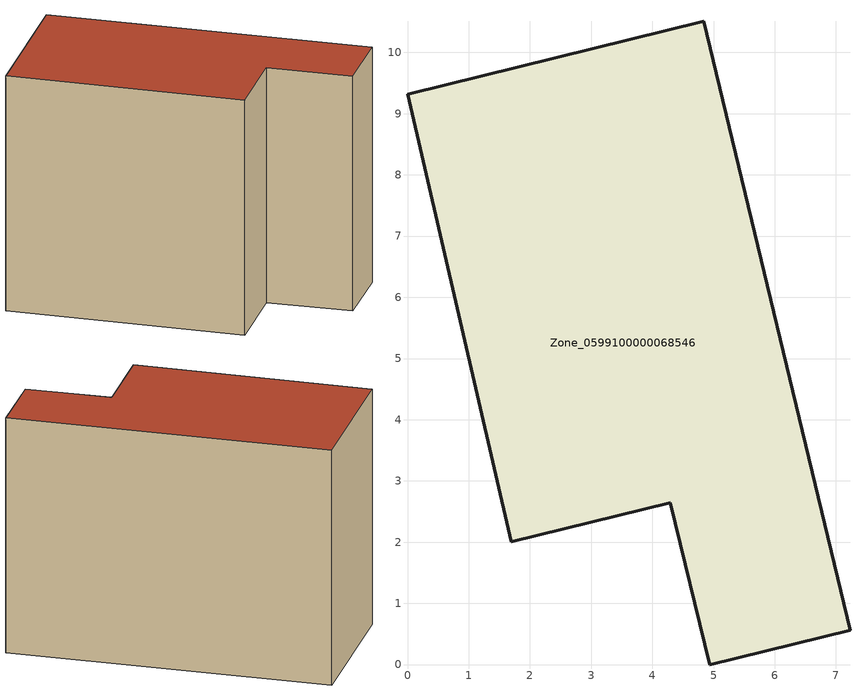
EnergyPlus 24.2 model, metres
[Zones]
Zone_0599100000068546
 floor ground (C_G): 0,9.32 4.84,10.51 7.23,0.56 4.94,0 4.29,2.64 1.7,2.01 z3.41
 wall outside (C_F): 4.84,10.51 0,9.32 1.7,2.01 4.29,2.64 4.94,0 7.23,0.56 4.84,10.51 z3.41:11.14
 roof outside (C_R): 7.23,0.56 4.84,10.51 0,9.32 1.7,2.01 4.29,2.64 4.94,0 z11.14
[BUILDING]
Pand.0599100000068546: North Axis=0; Terrain=City; Loads Convergence Tolerance Value=0.04; Temperature Convergence Tolerance Value=0.4; Solar Distribution=FullExterior; Maximum Number of Warmup Days=25; Minimum Number of Warmup Days=1
[Site:Location]
Rotterdam.The.Hague.AP_ZH_NLD Design_Conditions: Latitude=51.96; Longitude=4.45; Time Zone=1; Elevation=-4.5
[SITE:GROUNDTEMPERATURE:BUILDINGSURFACE]
18, 18, 18, 18, 18, 18, 18, 18, 18, 18, 18, 18
[MATERIAL] Thermal Absorptance=0.9; Solar Absorptance=0.7; Visible Absorptance=0.7
Name | Roughness | Thickness | Conductivity | Density | Specific Heat
G.TI.1946 | MediumSmooth | 0.15 | 1 | 540 | 1210
F.TI.1946 | Rough | 0.3 | 0.857143 | 1920 | 840
R.TI.1946 | MediumRough | 0.2 | 0.1 | 1500 | 1000
[CONSTRUCTION]
C_G: G.TI.1946
C_F: F.TI.1946
C_R: R.TI.1946
[ZONE]
Zone_0599100000068546: Type=1; Multiplier=1; Ceiling Height=Autocalculate; Volume=Autocalculate; Floor Area=autocalculate; Part of Total Floor Area=Yes
[ZONEINFILTRATION:DESIGNFLOWRATE]
Infil_Zone_0599100000068546: Zone or ZoneList or Space or SpaceList=Zone_0599100000068546; Schedule=AlwaysOn; Design Flow Rate Calculation Method=Flow/Area; Flow Rate per Floor Area=0.003; Constant Term Coefficient=1; Temperature Term Coefficient=0; Velocity Term Coefficient=0; Velocity Squared Term Coefficient=0
[HVACTEMPLATE:ZONE:IDEALLOADSAIRSYSTEM]
Zone_0599100000068546: Maximum Heating Supply Air Temperature=50; Minimum Cooling Supply Air Temperature=13; Maximum Heating Supply Air Humidity Ratio=0.0156; Minimum Cooling Supply Air Humidity Ratio=0.0077; Heating Limit=NoLimit; Cooling Limit=NoLimit; Dehumidification Control Type=ConstantSensibleHeatRatio; Cooling Sensible Heat Ratio=0.7; Dehumidification Setpoint=60; Humidification Control Type=None; Humidification Setpoint=30; Outdoor Air Method=None; Outdoor Air Flow Rate per Person=0.00944; Outdoor Air Flow Rate per Zone Floor Area=0; Outdoor Air Flow Rate per Zone=0; Demand Controlled Ventilation Type=None; Outdoor Air Economizer Type=NoEconomizer; Heat Recovery Type=None; Sensible Heat Recovery Effectiveness=0.7; Latent Heat Recovery Effectiveness=0.65
[ZONECONTROL:THERMOSTAT]
ThermostatControl_Zone_0599100000068546: Zone or ZoneList=Zone_0599100000068546; Control Type Schedule=DualSetpointControlType; Control 1=Thermostat_Zone_0599100000068546; Temperature Difference Between Cutout And Setpoint=0
[THERMOSTATSETPOINT:DUALSETPOINT]
Thermostat_Zone_0599100000068546: Heating Setpoint Temperature Schedule=HeatingSetpoint_Zone_0599100000068546; Cooling Setpoint Temperature Schedule=CoolingSetpoint_Zone_0599100000068546
[SCHEDULE:COMPACT]
HeatingSetpoint_Zone_0599100000068546: Through: 12/31, For: AllDays, Until: 24:00, 21
CoolingSetpoint_Zone_0599100000068546: Through: 12/31, For: AllDays, Until: 24:00, 24
DualSetpointControlType: Through: 12/31, For: AllDays, Until: 24:00, 4
AlwaysOn: Through: 12/31, For: AllDays, Until: 24:00, 1
